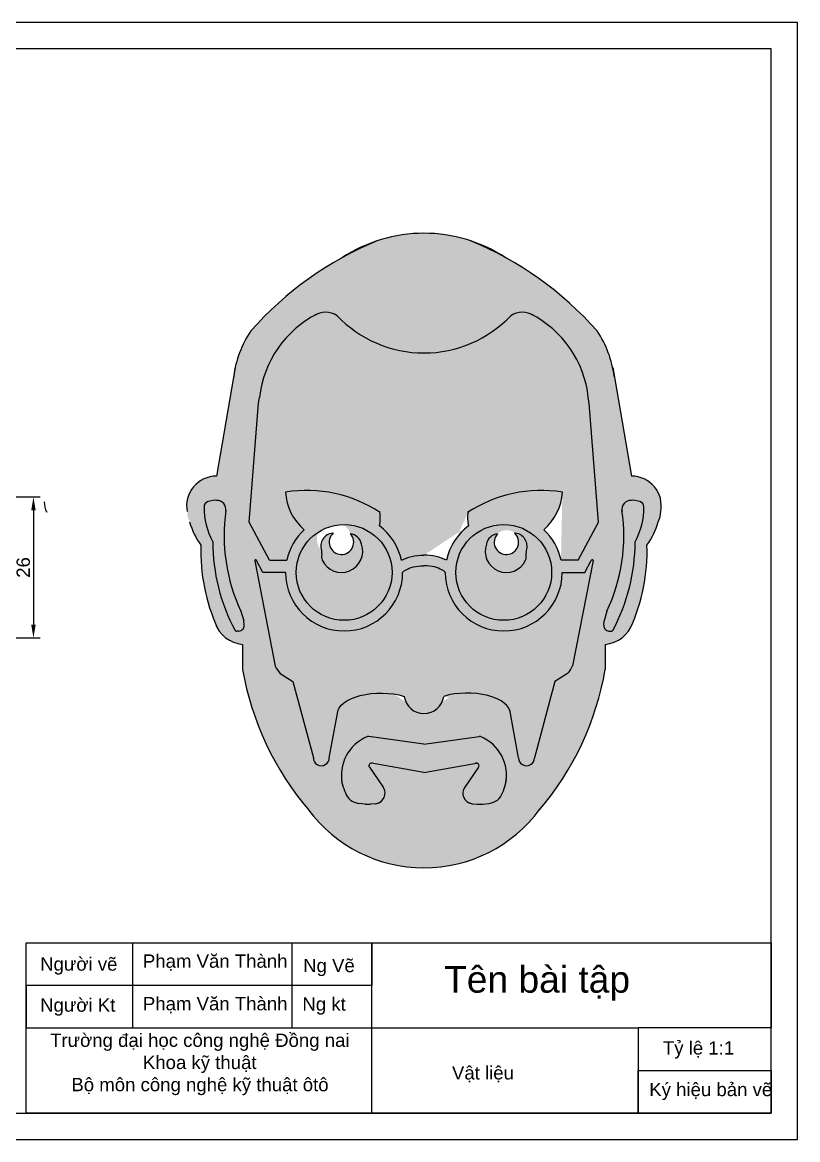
# Model space of a CAD drawing. Header units: millimetres. Extents: x 456 to 753, y 134 to 344.
# Drawn here: x 607.3 to 753, y 133.6 to 343.6 of the extents above; entities that cross this region are included whole.
import ezdxf

# ---------------------------------------------------------------- set-up
doc = ezdxf.new("R2010")
doc.units = ezdxf.units.MM
doc.styles.get("Standard").update_dxf_attribs({"font": 'arial.ttf'})
doc.dimstyles.new('ISO-25', dxfattribs={"dimtxt": 2.5, "dimasz": 2.5, "dimexe": 1.25, "dimexo": 0.625, "dimtad": 1, "dimdec": 0, "dimtxsty": 'Standard', "dimcen": 2.5, "dimclrd": 3, "dimclrt": 2, "dimadec": 0, "dimazin": 0, "dimtfac": 1, "dimtdec": 0, "dimtmove": 0, "dimatfit": 3, "dimfxl": 1, "dimarcsym": 0})

# ---------------------------------------------------------------- blocks, each defined once
blk = doc.blocks.new('*D79')
at = {"color": 0, "lineweight": -2, "transparency": 16777216}
for p, q in [((588.4885567281217, 254.4372316650888), (610.6008129274105, 254.4372316650888)), ((582.2270870884795, 227.9410733695513), (610.6008129274105, 227.9410733695513))]:
    blk.add_line(p, q, dxfattribs=at)
at = {"color": 3, "lineweight": -2, "transparency": 16777216}
blk.add_line((609.3508129274105, 251.9372316650888), (609.3508129274105, 230.4410733695513), dxfattribs=at)
at = {"color": 3, "transparency": 16777216}
for points in [[(608.9341462607439, 251.9372316650888), (609.7674795940771, 251.9372316650888), (609.3508129274105, 254.4372316650888)], [(608.9341462607439, 230.4410733695513), (609.7674795940771, 230.4410733695513), (609.3508129274105, 227.9410733695513)]]:
    blk.add_solid(points, dxfattribs=at)
at = {"layer": 'Defpoints', "color": 0, "transparency": 16777216}
for p in [(587.8635567281217, 254.4372316650888), (581.6020870884795, 227.9410733695513), (609.3508129274105, 227.9410733695513)]:
    blk.add_point(p, dxfattribs=at)
at = {"color": 2, "transparency": 16777216, "insert": (607.4493804581062, 241.1891525173205), "char_height": 2.5, "attachment_point": 5, "rotation": 90}
blk.add_mtext('26', dxfattribs=at)

msp = doc.modelspace()

# ---------------------------------------------------------------- hatches: boundary and pattern name
h = msp.add_hatch(color=250)
h.dxf.hatch_style = 1
h.paths.add_polyline_path([(674.0856904095799, 302.6357147709787, 0.1143104417637863), (650.1771734482263, 285.6338347456785, 0.0942406106343391), (647.2604218113829, 278.7536824491444), (643.7306227059416, 258.3536824491425, 0.470897701245119), (638.2309630019599, 251.6983421531245, 0.1133473597035685), (638.7059280938602, 249.7407658389766, 0.09054670129550099), (640.8229840502572, 245.3774818385082, 0.114419359954157), (643.8880068638164, 229.865689271805, 0.2534129408821649), (648.6642068844958, 226.7275197955332), (648.6642068844958, 222.0352299511546, 0.1352526355370657), (661.0859084106069, 195.585844141141, 0.2367979328988105), (682.7306227059416, 184.7260530330154, 0.2367979328988033), (704.3753370012764, 195.5858441411406, 0.1352526355370649), (716.7970385273893, 222.0352299511537), (716.7970385273893, 226.7275197955332, 0.2534129408822451), (721.5732385480678, 229.8656892718068, 0.1144193599541433), (724.638261361627, 245.3774818385077, 0.0905467012955243), (726.755317318024, 249.7407658389775, 0.1133473597034901), (727.2302824099243, 251.698342153124, 0.4708977012451337), (721.7306227059416, 258.3536824491425), (718.2008236005013, 278.7536824491444, 0.0942406106343405), (715.2840719636588, 285.6338347456785, 0.1143104417637884), (691.3755550023016, 302.6357147709791, 0.078630452617985), (682.7306227059416, 304.0036824491426, 0.0786304526179938)])
edge = h.paths.add_edge_path(flags=16)
edge.add_arc((682.7306227059416, 304.0036824491426), 22.49999999999991, 270, 316.4910539891667)
edge.add_arc((701.2200664244929, 285.1535396401277), 3.999999999999959, 57.65295825075168, 122.8699968471212, ccw=False)
edge.add_arc((693.7306227059416, 271.003704961905), 19.99999999999996, 6.185655475749172, 61.21779950786828, ccw=False)
edge.add_line((713.6141821348492, 273.1587141120244), (713.7891637130087, 272.0507989697689))
edge.add_line((713.7891637130087, 272.0507989697689), (715.5460438859436, 249.7275197955328))
edge.add_line((715.5460438859445, 249.7275197955332), (711.7306227059426, 242.5517562058608))
edge.add_line((711.7306227059416, 242.5517562058608), (708.4878974760759, 242.5517562058608))
edge.add_arc((697.7306227059416, 240.253704961905), 10.99999999999986, 12.05870278968106, 46.94932856917142)
edge.add_arc((698.7611229361737, 255.9095576238756), 10.00000000000004, 310.3804002714836, 356.8422783869985)
edge.add_arc((704.7722507544859, 230.6765345234253), 25.00000000000014, 80.85418584612368, 123.3768421829221)
edge.add_arc((697.2306227059416, 250.5037049619045), 6.29999999999999, 170.4097431825711, 193.4905126953555)
edge.add_arc((697.7306227059416, 240.2537049619045), 11.00000000000007, 127.0405038933404, 167.941297210317)
edge.add_ellipse((682.7306227059416, 240.253704961905), major_axis=(-6, 0), ratio=0.5416666666666666, start_angle=224.9988582604062, end_angle=270)
edge.add_ellipse((682.7306227059416, 240.253704961905), major_axis=(6, 0), ratio=0.5416666666666666, start_angle=90, end_angle=135.0011417395937)
edge.add_arc((667.7306227059416, 240.253704961905), 10.99999999999986, 12.05870278968091, 52.95949610665749)
edge.add_arc((668.2306227059416, 250.5037049619045), 6.3, 346.5094873046473, 369.5902568174308)
edge.add_arc((660.6889946573974, 230.6765345234253), 25.00000000000007, 56.62315781707782, 99.14581415387637)
edge.add_arc((666.7001224757096, 255.9095576238756), 10.00000000000011, 183.1577216130023, 229.6195997285168)
edge.add_arc((667.7306227059416, 240.253704961905), 10.99999999999997, 133.0506714308277, 167.9412972103178)
edge.add_line((656.9733479358083, 242.5517562058608), (653.7306227059416, 242.5517562058608))
edge.add_line((653.7306227059416, 242.5517562058608), (649.9152015259397, 249.7275197955332))
edge.add_line((649.9152015259406, 249.7275197955332), (651.6720816988754, 272.0507989697694))
edge.add_line((651.6720816988745, 272.0507989697689), (651.8470632770332, 273.1587141120249))
edge.add_arc((671.7306227059416, 271.003704961905), 19.99999999999997, 118.7822004921326, 173.8143445242503, ccw=False)
edge.add_arc((664.2411789873913, 285.1535396401277), 4.000000000000046, 57.13000315287951, 122.34704174925201, ccw=False)
edge.add_arc((682.7306227059416, 304.0036824491426), 22.49999999999991, 223.5089460108333, 270)
h.paths.add_polyline_path([(676.7306227059416, 240.253704961905, -1), (658.7306227059416, 240.253704961905, -1)], flags=16)
h.paths.add_polyline_path([(668.88492494822, 247.5368693529217, -0.3173255288813046), (671.0036999794866, 245.5818193725872, -0.9477790256864536), (663.6213341009679, 242.5294556278436, -0.11777566419796), (663.5237445277653, 243.6869924855164, -0.069819365395272), (663.4683089491664, 244.3795841234196, -0.4902668434671994), (665.6912502456198, 247.647867468479, 2.474898941138502)], flags=0)
h.paths.add_polyline_path([(706.7306227059416, 240.253704961905, -1), (688.7306227059416, 240.253704961905, -1)], flags=16)
h.paths.add_polyline_path([(696.5763204636642, 247.5368693529217, 2.479737411766769), (699.765355443802, 247.6520355411135, -0.0092625199148326), (699.8573036509351, 247.6409232605183, -0.4794488569309793), (701.9929364627169, 244.3795841234196, -0.0698193653952442), (701.937500884118, 243.6869924855164, -0.1177756641977947), (701.8399113109162, 242.529455627845, -0.9477790256867702), (694.4575454323985, 245.5818193725881, -0.3173255288811988)], flags=0)
h.paths.add_polyline_path([(645.5010358698692, 251.7937952665552, 0.1472229813393281), (648.3517757647842, 232.9874741915182), (648.8752429555316, 231.1277520410667), (648.9346666427891, 230.3185553934672, -0.4273261790860668), (647.9660911993033, 229.2457302476751), (647.5730167877782, 229.2344290009055, -0.0333435893999109), (647.3067558545117, 229.2445303216414, -0.1253963374933147), (643.0533141821597, 245.9966944237954, -0.1274978161847109), (641.4032257507843, 252.5674247196898, -0.3488559199110459), (642.1462038419759, 253.5652134567999, -0.0914880806476969), (643.7616011453802, 253.8051299716353, -0.4753260765231234)], flags=16)
edge = h.paths.add_edge_path(flags=16)
edge.add_spline(control_points=[(678.7305879500154, 240.226053033015), (678.7867833789096, 240.2999465442726), (678.8485120928171, 240.3743761973187), (679.0514619594469, 240.5509171288859), (679.1920870749418, 240.652409478038), (679.7147623049914, 240.9508558744528), (680.1996303396008, 241.1438676275711), (681.3261326142547, 241.4148954298307), (681.9664235963892, 241.4944524213524), (682.6511771691721, 241.5034441807065), (682.6909001750046, 241.5036964979354), (682.7306227059416, 241.5036824491426)], knot_values=[3.496429858652224, 3.496429858652224, 3.496429858652224, 3.496429858652224, 3.698532814790902, 3.698532814790902, 3.900635770929578, 3.900635770929578, 4.294393475558178, 4.294393475558178, 4.688151180186777, 4.688151180186777, 4.712389338059738, 4.712389338059738, 4.712389338059738, 4.712389338059738], degree=3, periodic=0)
edge.add_spline(control_points=[(682.7306227059416, 241.5036824491426), (682.7703452368778, 241.5036964979354), (682.8100682427112, 241.5034441807065), (683.4948218154941, 241.4944524213524), (684.1351127976286, 241.4148954298307), (685.2616150722824, 241.1438676275711), (685.7464831068937, 240.9508558744528), (686.2691583369415, 240.652409478038), (686.4097834524373, 240.5509171288859), (686.6127333190661, 240.3743761973187), (686.6744620329737, 240.2999465442726), (686.7306574618688, 240.226053033015)], knot_values=[3.496429858652224, 3.496429858652224, 3.496429858652224, 3.496429858652224, 3.520668016525185, 3.520668016525185, 3.914425721153784, 3.914425721153784, 4.308183425782383, 4.308183425782383, 4.51028638192106, 4.51028638192106, 4.712389338059738, 4.712389338059738, 4.712389338059738, 4.712389338059738], degree=3, periodic=0)
edge.add_arc((697.7306227059416, 240.2537049619054), 10.99999999999989, 180.1440309535856, 359.8559690464144)
edge.add_line((708.7305879500154, 240.226053033015), (712.9856785052107, 240.226053033015))
edge.add_line((712.9856785052107, 240.226053033015), (714.1820247264495, 242.476053033015))
edge.add_arc((714.3506892877112, 242.4760530330159), 0.1686645612618989, 8.691358743817545e-11, 180.0000000000966, ccw=False)
edge.add_line((714.519353848973, 242.4760530330159), (710.4956814498219, 221.7760530330156))
edge.add_line((710.4956814498219, 221.7760530330152), (707.3412168902141, 219.7275197955328))
edge.add_line((707.3412168902141, 219.7275197955332), (703.5110074441591, 205.4329835392286))
edge.add_arc((702.0110234548838, 205.4260530330148), 1.499999999999986, -180.00000000001614, 0.2647267791634249, ccw=False)
edge.add_line((700.5110234548838, 205.4260530330153), (698.8477552219647, 214.4002453492358))
edge.add_ellipse((690.8516660439473, 213.7260530330154), major_axis=(-8.121043338005165, 0), ratio=0.4750775964071238, start_angle=190.0638813541184, end_angle=302.8546575708506)
edge.add_arc((682.7306227059416, 217.4760530330154), 3.750000000000063, 270, 352.1992263590857, ccw=False)
edge.add_arc((682.7306227059416, 217.4760530330154), 3.750000000000032, 187.8007736409145, 270, ccw=False)
edge.add_ellipse((674.6095793679378, 213.7260530330154), major_axis=(8.121043338005165, 0), ratio=0.4750775964071238, start_angle=57.14534242914934, end_angle=169.9361186458816)
edge.add_line((666.6134901899204, 214.4002453492358), (664.9502219570004, 205.4260530330153))
edge.add_arc((663.4502219570004, 205.4260530330153), 1.499999999999986, 179.7352732208562, 359.99999999999676, ccw=False)
edge.add_line((661.9502379677233, 205.4329835392282), (658.1200285216692, 219.7275197955328))
edge.add_line((658.1200285216692, 219.7275197955332), (654.9655639620614, 221.7760530330156))
edge.add_line((654.9655639620614, 221.7760530330152), (650.9541730661331, 242.4128701762907))
edge.add_arc((651.110556124172, 242.476053033015), 0.1686645612618983, 56.000000000049795, 202.0000000001753, ccw=False)
edge.add_line((651.2048721498977, 242.6158822914599), (651.2792206854356, 242.476053033015))
edge.add_line((651.2792206854338, 242.476053033015), (652.4755669066717, 240.2260530330154))
edge.add_line((652.4755669066726, 240.226053033015), (656.7306574618678, 240.226053033015))
edge.add_arc((667.7306227059416, 240.2537049619077), 10.99999999999989, 180.1440309535976, 360.0661737932538)
h.paths.add_polyline_path([(721.6996442665031, 253.8051299716353, -0.0914880806476032), (723.3150415699056, 253.5652134568008, -0.3488559199097465), (724.058019661099, 252.5674247196966, -0.12749781618484), (722.4079312297254, 245.9966944237954, -0.123657868694164), (718.2682798562419, 229.4554634538981, -0.2850663990705707), (718.009313473668, 229.2309477013732), (717.4951542125809, 229.2457302476751, -0.4273261790860708), (716.5265787690951, 230.3185553934672), (716.5860024563517, 231.1277520410667), (717.1094696471, 232.9874741915182, 0.1472229813393584), (719.9602095420141, 251.7937952665593, -0.4753260765222981)], flags=16)
h.paths.add_polyline_path([(682.7306227059416, 207.9760530330154), (693.2306227059416, 209.4517317973905, -0.3376235362045572), (698.2194472327938, 201.3419425119673, -0.065569379786353), (697.9628163714151, 200.061635765871, -0.0295244518976423), (697.4907434866818, 198.8272839845636, -0.2869119329801029), (695.0021863924949, 196.8457787620528), (693.797575593112, 196.7083005810782, -0.0520013037652284), (692.760403362091, 196.6982127615051), (691.8425349684021, 196.7849169244109, -0.5752526345452156), (690.3930278311409, 199.92421810217), (692.9880989547637, 203.6254935423958, 0.7334679132782577), (692.4076901644012, 204.3823811200778), (682.7306227059416, 202.6760530330153), (672.8825451758203, 204.4125348096845, 0.6070262950219306), (672.4731464571196, 203.6254935423958), (675.0682175807424, 199.92421810217, -0.5752526345452181), (673.6187104434821, 196.7849169244109), (672.7008420497923, 196.6982127615051, -0.0520013037652241), (671.6636698187704, 196.7083005810782), (670.4590590193893, 196.8457787620528, -0.2869119329801769), (667.9705019252033, 198.8272839845645, -0.0295244518979476), (667.4984290404645, 200.0616357658851, -0.0655693797856401), (667.2417981790904, 201.3419425119678, -0.3376235362045451), (672.2306227059416, 209.4517317973905)], flags=16)
h = msp.add_hatch(color=31)
h.dxf.hatch_style = 1
edge = h.paths.add_edge_path()
edge.add_line((713.7891637130087, 272.0507989697689), (713.6141821348483, 273.1587141120249))
edge.add_arc((693.7306227059416, 271.003704961905), 19.99999999999996, 6.185655475749368, 62.99806588542251)
edge.add_arc((701.2200664244929, 285.1535396401277), 3.999999999999959, 66.56290714253939, 122.8699968471217)
edge.add_arc((682.7306227059416, 304.0036824491426), 22.49999999999993, 270, 316.4910539891665, ccw=False)
edge.add_arc((682.7306227059416, 304.0036824491426), 22.49999999999993, 223.5089460108333, 270, ccw=False)
edge.add_arc((664.2411789873913, 285.1535396401277), 4.000000000000047, 57.13000315287985, 113.437092857457)
edge.add_arc((671.7306227059416, 271.003704961905), 19.99999999999997, 117.0019341145768, 173.8143445242503)
edge.add_line((651.8470632770341, 273.1587141120244), (651.6720816988745, 272.0507989697689))
edge.add_line((651.6720816988745, 272.0507989697689), (649.9152015259397, 249.7275197955328))
edge.add_line((649.9152015259406, 249.7275197955332), (653.7306227059426, 242.5517562058608))
edge.add_line((653.7306227059416, 242.5517562058608), (656.9733479358092, 242.5517562058608))
edge.add_arc((667.7306227059416, 240.253704961905), 10.99999999999997, 133.0506714308277, 167.9412972103178, ccw=False)
edge.add_arc((666.7001224757096, 255.9095576238756), 10.00000000000011, 183.1577216130022, 229.6195997285167, ccw=False)
edge.add_arc((660.6889946573974, 230.6765345234253), 25.00000000000006, 56.62315781707781, 99.14581415387642, ccw=False)
edge.add_arc((668.2306227059416, 250.5037049619045), 6.3, -13.49051269535181, 9.590256817432078, ccw=False)
edge.add_arc((667.7306227059416, 240.253704961905), 10.99999999999986, 12.058702789680808, 52.959496106657525, ccw=False)
edge.add_ellipse((682.7306227059416, 240.253704961905), major_axis=(6, 0), ratio=0.5416666666666666, start_angle=90, end_angle=135.0011417395938, ccw=False)
edge.add_ellipse((682.7306227059416, 240.253704961905), major_axis=(-6, 0), ratio=0.5416666666666666, start_angle=224.9988582604063, end_angle=270, ccw=False)
edge.add_arc((697.7306227059416, 240.2537049619045), 11.00000000000007, 127.04050389334151, 167.9412972103171, ccw=False)
edge.add_arc((697.2306227059416, 250.5037049619045), 6.29999999999999, 170.4097431825707, 193.4905126953545, ccw=False)
edge.add_arc((704.7722507544859, 230.6765345234253), 25.00000000000014, 80.85418584612353, 123.3768421829221, ccw=False)
edge.add_arc((698.7611229361737, 255.9095576238756), 10.00000000000005, 310.3804002714836, 356.84227838699866, ccw=False)
edge.add_arc((697.7306227059416, 240.253704961905), 10.99999999999986, 12.058702789681092, 46.94932856917143, ccw=False)
edge.add_line((708.4878974760759, 242.5517562058608), (711.7306227059416, 242.5517562058608))
edge.add_line((711.7306227059416, 242.5517562058608), (715.5460438859436, 249.7275197955332))
edge.add_line((715.5460438859445, 249.7275197955332), (713.7891637130097, 272.0507989697694))
edge = h.paths.add_edge_path()
edge.add_arc((714.3506892877112, 242.4760530330159), 0.1686645612618989, 8.68943e-11, 180.0000000000965)
edge.add_line((714.1820247264495, 242.476053033015), (712.9856785052116, 240.226053033015))
edge.add_line((712.9856785052107, 240.226053033015), (708.7305879500163, 240.226053033015))
edge.add_arc((697.7306227059416, 240.2537049619054), 10.99999999999989, 180.1440309535856, 359.8559690464144, ccw=False)
edge.add_spline(control_points=[(686.7306574618688, 240.226053033015), (686.6744620329737, 240.2999465442726), (686.6127333190661, 240.3743761973187), (686.4097834524373, 240.5509171288859), (686.2691583369415, 240.652409478038), (685.7464831068937, 240.9508558744528), (685.2616150722824, 241.1438676275711), (684.1351127976286, 241.4148954298307), (683.4948218154941, 241.4944524213524), (682.8100682427112, 241.5034441807065), (682.7703452368778, 241.5036964979354), (682.7306227059416, 241.5036824491426)], knot_values=[3.496429858652224, 3.496429858652224, 3.496429858652224, 3.496429858652224, 3.698532814790902, 3.698532814790902, 3.900635770929578, 3.900635770929578, 4.294393475558178, 4.294393475558178, 4.688151180186777, 4.688151180186777, 4.712389338059738, 4.712389338059738, 4.712389338059738, 4.712389338059738], degree=3, periodic=0)
edge.add_spline(control_points=[(682.7306227059416, 241.5036824491426), (682.6909001750046, 241.5036964979354), (682.6511771691721, 241.5034441807065), (681.9664235963892, 241.4944524213524), (681.3261326142547, 241.4148954298307), (680.1996303396008, 241.1438676275711), (679.7147623049914, 240.9508558744528), (679.1920870749418, 240.652409478038), (679.0514619594469, 240.5509171288859), (678.8485120928171, 240.3743761973187), (678.7867833789096, 240.2999465442726), (678.7305879500154, 240.226053033015)], knot_values=[3.496429858652224, 3.496429858652224, 3.496429858652224, 3.496429858652224, 3.520668016525185, 3.520668016525185, 3.914425721153784, 3.914425721153784, 4.308183425782383, 4.308183425782383, 4.51028638192106, 4.51028638192106, 4.712389338059738, 4.712389338059738, 4.712389338059738, 4.712389338059738], degree=3, periodic=0)
edge.add_arc((667.7306227059416, 240.253704961905), 10.99999999999989, 180.144030953583, 359.85596904641704, ccw=False)
edge.add_line((656.7306574618688, 240.226053033015), (652.4755669066735, 240.226053033015))
edge.add_line((652.4755669066726, 240.226053033015), (651.2792206854347, 242.476053033015))
edge.add_line((651.2792206854338, 242.476053033015), (651.2048721498968, 242.6158822914599))
edge.add_arc((651.110556124172, 242.476053033015), 0.1686645612618983, 56.00000000004987, 202.0000000001753)
edge.add_line((650.9541730661331, 242.4128701762907), (654.9655639620614, 221.7760530330156))
edge.add_line((654.9655639620614, 221.7760530330152), (658.1200285216692, 219.7275197955328))
edge.add_line((658.1200285216692, 219.7275197955332), (661.9502379677233, 205.4329835392286))
edge.add_arc((663.4502219570004, 205.4260530330148), 1.499999999999986, 179.7352732208366, 360.0000000000164)
edge.add_line((664.9502219570004, 205.4260530330153), (666.4885360299322, 213.7260530330168))
edge.add_ellipse((674.6095793679378, 213.7260530330154), major_axis=(8.121043338005165, 0), ratio=0.4750775964071238, start_angle=169.9361186458816, end_angle=180, ccw=False)
edge.add_ellipse((674.6095793679378, 213.7260530330154), major_axis=(8.121043338005165, 0), ratio=0.4750775964071238, start_angle=57.14534242914942, end_angle=169.9361186458816, ccw=False)
edge.add_arc((682.7306227059416, 217.476053033015), 3.750000000000032, 187.8007736409139, 270)
edge.add_arc((682.7306227059416, 217.4760530330154), 3.750000000000062, 270, 352.1992263590857)
edge.add_ellipse((690.8516660439473, 213.7260530330154), major_axis=(-8.121043338005165, 0), ratio=0.4750775964071238, start_angle=190.0638813541184, end_angle=302.8546575708507, ccw=False)
edge.add_ellipse((690.8516660439473, 213.7260530330154), major_axis=(-8.121043338005165, 0), ratio=0.4750775964071238, start_angle=180, end_angle=190.0638813541184, ccw=False)
edge.add_line((698.9587938117456, 213.9518145127599), (700.5110234548829, 205.4260530330153))
edge.add_arc((702.0110234548838, 205.4260530330148), 1.499999999999986, 179.999999999988, 360.264726779159)
edge.add_line((703.5110074441591, 205.4329835392282), (707.3412168902141, 219.7275197955328))
edge.add_line((707.3412168902141, 219.7275197955332), (710.4956814498219, 221.7760530330156))
edge.add_line((710.4956814498219, 221.7760530330152), (714.519353848973, 242.4760530330154))
h.paths.add_polyline_path([(722.4079312297254, 245.9966944237954, 0.1290767527990509), (724.0571225771619, 252.651301848809, 0.2761014786933079), (723.484979930221, 253.5031789673549, 0.1217424907321873), (721.3432354139331, 253.7784387815395, 0.3948567180146568), (719.9450651088982, 251.8985975255259, -0.1480426693518597), (717.1094696471, 232.9874741915182), (716.5860024563517, 231.1277520410667), (716.5265787690951, 230.3185553934672, 0.4273261790860708), (717.4951542125809, 229.2457302476751), (717.888228624106, 229.2344290009055, 0.0180104315153808), (718.0322615436926, 229.235476711634, 0.165217420440684), (718.2095906023351, 229.3462395888037, 0.1245571756097001)])
h.paths.add_polyline_path([(647.4289838681889, 229.235476711634, 0.0180224741792589), (647.5731130579788, 229.2344317710813, -0.3895933798733541), (647.1929655556396, 229.4554634539036, -0.1236578686941221), (643.0533141821597, 245.9966944237954, -0.1274978161847132), (641.4032257507843, 252.5674247196903, -0.3488559199117617), (642.1462038419777, 253.5652134568008, -0.0914880806475424), (643.7616011453802, 253.8051299716353, -0.475326076522314), (645.5010358698701, 251.7937952665598, 0.1472229813393634), (648.3517757647842, 232.9874741915182), (648.8752429555316, 231.1277520410667), (648.9346666427891, 230.3185553934672, -0.4273261790860734), (647.9660911993033, 229.2457302476751), (647.5730167877782, 229.2344290009055, -0.0333435893999029), (647.3067558545117, 229.2445303216414, -0.0017119232990461), (647.1929655556414, 229.4554634538981, 0.2657047390771937)])
h.paths.add_polyline_path([(693.3640852190838, 209.3988534613745, 0.0649957131824277), (693.1076548901192, 209.4344497979127), (682.7306227059416, 207.9760530330154), (672.3535905217659, 209.4344497979127, 0.0649957131819067), (672.0971601928031, 209.3988534613754, 0.3647429325941775), (667.3828768582343, 200.4515693883595, 0.0386135558577106), (667.9705019252042, 198.827283984564, 0.2869119329801422), (670.4590590193902, 196.8457787620528), (671.6636698187704, 196.7083005810782, 0.0520013037652259), (672.7008420497923, 196.6982127615051), (673.6187104434821, 196.7849169244109, 0.5752526345452127), (675.0682175807424, 199.92421810217), (672.4731464571196, 203.6254935423958, -0.6070262950219768), (672.8825451758203, 204.4125348096845), (682.7306227059416, 202.6760530330153), (692.4076901644012, 204.3823811200778, -0.7334679132783308), (692.9880989547637, 203.6254935423958), (690.3930278311409, 199.92421810217, 0.5752526345452246), (691.8425349684021, 196.7849169244109), (692.760403362091, 196.6982127615051, 0.0520013037652273), (693.797575593112, 196.7083005810782), (695.0021863924949, 196.8457787620528, 0.2869119329803135), (697.4907434866818, 198.8272839845658, 0.0386135558577176), (698.0783685536517, 200.4515693883613, 0.3647429325940285)])
h = msp.add_hatch(color=0)
h.dxf.hatch_style = 1
h.paths.add_polyline_path([(676.7306227059416, 240.253704961905, 1), (658.7306227059416, 240.253704961905, 1)])
h.paths.add_polyline_path([(663.6213341009698, 242.5294556278441, 0.947779025686946), (671.0036999794866, 245.5818193725886, 0.3173255288812343), (668.88492494822, 247.5368693529217, 1.25392470111465), (663.4683089491664, 244.3795841234196, 0.1925257438994421)])
h.paths.add_polyline_path([(706.7306227059416, 240.253704961905, 1), (688.7306227059416, 240.253704961905, 1)])
h.paths.add_polyline_path([(696.5763204636642, 247.5368693529217, -0.3742378518702315), (699.8573036509351, 247.6409232605183, -2.382987065912553)], flags=16)
h = msp.add_hatch(color=1)
h.dxf.hatch_style = 1
h.paths.add_polyline_path([(671.0036999794866, 245.5818193725868, 0.3173255288813736), (668.88492494822, 247.5368693529217, -2.474898941138409), (665.6912502456198, 247.6478674684795, 0.4902668434672503), (663.4683089491664, 244.3795841234196, 0.0698193653952714), (663.5237445277653, 243.6869924855164, 0.1177756641979434), (663.6213341009679, 242.5294556278436, 0.947779025686366)])
h.paths.add_polyline_path([(701.937500884118, 243.6869924855164, 0.0698193653952531), (701.9929364627169, 244.3795841234196, 0.4794488569310066), (699.8573036509351, 247.6409232605183, 0.009262519914786998), (699.765355443802, 247.6520355411135, -2.479737411766792), (696.5763204636642, 247.5368693529217, 0.317325528881203), (694.4575454323985, 245.5818193725881, 0.9477790256866508), (701.8399113109153, 242.5294556278441, 0.1177756641979011)])

# ---------------------------------------------------------------- linework, layer by layer
for p, q in [((752.9549683833125, 343.6449863033619), (455.9549683833125, 343.6449863033619)), ((752.9549683833125, 133.6449863033619), (752.9549683833125, 343.6449863033619)), ((747.9549683833125, 338.6449863033619), (460.9549683833125, 338.6449863033619)), ((747.9549683833125, 138.6449863033619), (747.9549683833125, 338.6449863033619)), ((647.2604218113829, 278.7536824491426), (643.7306227059416, 258.3536824491425)), ((718.2008236005013, 278.7536824491426), (721.7306227059416, 258.3536824491425)), ((651.6720816988745, 272.0507989697689), (651.8470632770341, 273.1587141120217)), ((713.7891637130087, 272.0507989697689), (713.6141821348492, 273.1587141120217)), ((649.9152015259406, 249.7275197955332), (651.6720816988745, 272.0507989697689)), ((715.5460438859445, 249.7275197955332), (713.7891637130087, 272.0507989697689)), ((653.7306227059416, 242.5517562058608), (649.9152015259406, 249.7275197955332)), ((711.7306227059416, 242.5517562058608), (715.5460438859445, 249.7275197955332)), ((640.822093139358, 245.3499725596312), (640.822093139358, 245.378697909633)), ((724.6391522725271, 245.3499725596312), (724.6391522725271, 245.378697909633)), ((650.954173066134, 242.4128701762893), (654.7952844796437, 222.6520650281254)), ((651.2792206854338, 242.476053033015), (651.2048721498977, 242.6158822914599)), ((652.4755669066726, 240.226053033015), (651.2792206854338, 242.476053033015)), ((653.7306227059416, 242.5517562058608), (656.9733479358083, 242.5517562058608)), ((711.7306227059416, 242.5517562058608), (708.4878974760759, 242.5517562058608)), ((714.519353848973, 242.4760530330163), (710.6722746996738, 222.6845465457313)), ((712.9856785052107, 240.226053033015), (714.1820247264495, 242.476053033015)), ((714.1820247264495, 242.476053033015), (714.2563732619874, 242.6158822914599)), ((656.7306574618688, 240.226053033015), (652.4755669066726, 240.226053033015)), ((708.7305879500154, 240.226053033015), (712.9856785052107, 240.226053033015)), ((648.3517757647842, 232.9874741915182), (648.8752429555316, 231.1277520410649)), ((648.9346666427891, 230.3185553934672), (648.8752429555316, 231.1277520410631)), ((716.5265787690951, 230.3185553934672), (716.5860024563517, 231.1277520410631)), ((717.1094696471, 232.9874741915182), (716.5860024563517, 231.1277520410649)), ((647.9660911993033, 229.2457302476751), (647.5730167877782, 229.2344290009055)), ((717.4951542125809, 229.2457302476751), (717.888228624106, 229.2344290009055)), ((648.6642068844958, 226.7275197955332), (648.6642068844958, 222.0352299511537)), ((716.7970385273893, 226.7275197955332), (716.7970385273893, 222.0352299511537)), ((655.7174457841666, 221.2877752685531), (658.1200285216692, 219.7275197955332)), ((709.7233569778691, 221.2744996565166), (707.3412168902141, 219.7275197955332)), ((658.1200285216692, 219.7275197955332), (661.9502379677233, 205.4329835392286)), ((707.3412168902141, 219.7275197955332), (703.5091504206175, 205.4260530330153)), ((664.9502219570004, 205.4260530330153), (666.6134901899204, 214.4002453492367)), ((700.5110234548838, 205.4260530330153), (698.8477552219647, 214.4002453492367)), ((682.7306227059416, 207.9760530330154), (672.3535905217659, 209.4344497979127)), ((682.7306227059416, 207.9760530330154), (693.1076548901192, 209.4344497979127)), ((682.7306227059416, 202.6760530330153), (672.8825451758203, 204.4125348096845)), ((682.7306227059416, 202.6760530330153), (692.5787002360639, 204.4125348096845)), ((672.4731464571196, 203.6254935423958), (675.0682175807424, 199.92421810217)), ((692.9880989547637, 203.6254935423958), (690.3930278311409, 199.92421810217)), ((671.6636698187704, 196.7083005810782), (670.4590590193902, 196.8457787620528)), ((673.6187104434821, 196.7849169244109), (672.7008420497923, 196.6982127615051)), ((691.8425349684021, 196.7849169244109), (692.760403362091, 196.6982127615051)), ((693.797575593112, 196.7083005810782), (695.0021863924949, 196.8457787620528)), ((460.9549683833125, 138.6449863033619), (747.9549683833125, 138.6449863033619)), ((455.9549683833125, 133.6449863033619), (752.9549683833125, 133.6449863033619))]:
    msp.add_line(p, q)
at = {"color": 3}
for p, q in [((607.9549683833125, 162.6449863033619), (607.9549683833125, 170.6449863033619)), ((747.9549683833125, 170.6449863033619), (747.9549683833125, 154.6449863033619)), ((607.9549683833125, 154.6449863033619), (607.9549683833125, 162.6449863033619)), ((607.9549683833125, 162.6449863033619), (607.9549683833125, 154.6449863033619)), ((607.9549683833125, 138.6449863033619), (607.9549683833125, 154.6449863033619)), ((747.9549683833125, 146.6449863033619), (747.9549683833125, 138.6449863033619)), ((747.9549683833125, 138.6449863033619), (607.9549683833125, 138.6449863033619)), ((747.9549683833125, 138.6449863033619), (672.9549683833125, 138.6449863033619))]:
    msp.add_line(p, q, dxfattribs=at)
at = {"color": 1}
for p, q in [((607.9549683833125, 162.6449863033619), (607.9549683833125, 170.6449863033619)), ((607.9549683833125, 170.6449863033619), (747.9549683833125, 170.6449863033619)), ((607.9549683833125, 170.6449863033619), (627.9549683833125, 170.6449863033619)), ((627.9549683833125, 170.6449863033619), (627.9549683833125, 154.6449863033619)), ((657.9549683833125, 154.6449863033619), (657.9549683833125, 170.6449863033619)), ((672.9549683833125, 138.6449863033619), (672.9549683833125, 170.6449863033619)), ((672.9549683833125, 170.6449863033619), (672.9549683833125, 162.6449863033619)), ((607.9549683833125, 154.6449863033619), (607.9549683833125, 162.6449863033619)), ((672.9549683833125, 162.6449863033619), (607.9549683833125, 162.6449863033619)), ((607.9549683833125, 162.6449863033619), (607.9549683833125, 154.6449863033619)), ((607.9549683833125, 138.6449863033619), (607.9549683833125, 154.6449863033619)), ((607.9549683833125, 154.6449863033619), (672.9549683833125, 154.6449863033619)), ((627.9549683833125, 154.6449863033619), (657.9549683833125, 154.6449863033619)), ((672.9549683833125, 154.6449863033619), (722.9549683833125, 154.6449863033619)), ((747.9549683833125, 154.6449863033619), (722.9549683833125, 154.6449863033619)), ((722.9549683833125, 154.6449863033619), (722.9549683833125, 138.6449863033619)), ((722.9549683833125, 138.6449863033619), (722.9549683833125, 146.6449863033619)), ((722.9549683833125, 146.6449863033619), (747.9549683833125, 146.6449863033619))]:
    msp.add_line(p, q, dxfattribs=at)
for centre in [(667.7306227059416, 240.253704961905), (697.7306227059416, 240.253704961905)]:
    msp.add_circle(centre, 9)
for centre, radius, start, end in [((698.8291261414724, 242.5294556278436), 65, 112.375081245968, 138.4598822922979), ((682.7306227059416, 276.0036824491426), 28, 90, 123.3841112293299), ((682.7306227059416, 276.0036824491426), 28, 56.61588877067006, 90), ((666.6321192704108, 242.5294556278436), 65, 41.54011770770212, 67.62491875403202), ((671.7306227059416, 271.003704961905), 20, 117.0019341145726, 173.8143445242516), ((664.2411789873913, 285.1535396401277), 4, 57.13000315290233, 122.347041749268), ((682.7306227059416, 304.0036824491426), 22.5, 223.5089460108383, 270), ((682.7306227059416, 304.0036824491426), 22.5, 270, 316.4910539891617), ((701.2200664244929, 285.1535396401277), 4, 57.65295825073205, 122.8699968470977), ((693.7306227059416, 271.003704961905), 20, 6.185655475748386, 62.99806588542737), ((666.8082592863002, 274.5249651431213), 20, 146.2587339763423, 172.5732005890968), ((698.652986125584, 274.5249651431213), 20, 7.426799410903235, 33.74126602365771), ((643.7306227059416, 252.7536824491426), 5.599999999999999, 90, 190.8625532204535), ((721.7306227059416, 252.7536824491426), 5.599999999999999, 349.1374467795465, 90), ((660.6889946573974, 230.6765345234257), 25, 56.41714697439836, 99.14581415385834), ((666.7001224757096, 255.9095576238756), 10, 183.1577216130033, 229.619599728538), ((704.7722507544859, 230.6765345234257), 25, 80.85418584614166, 123.5828530256016), ((698.7611229361737, 255.9095576238756), 10, 310.380400271479, 356.8422783869967), ((615.8629397159566, 253.5922360231611), 4.5, 180.7046322949201, 206.5715345267188), ((642.4027372448545, 252.5986780910698), 1, 104.864465488268, 181.7909779195725), ((654.9028370962878, 252.4649868342813), 13.5, 179.559499557559, 208.6287772394647), ((643.6040101235221, 249.3078902548946), 4.5, 83.4412355470686, 111.2059281382974), ((643.8124574569119, 252.0912983625221), 1.714585999248027, 350.0078598985632, 91.69969860835515), ((721.6487879549732, 252.0912983625221), 1.714585999248027, 88.30030139164485, 189.9921401014368), ((721.8572352883612, 249.3078902548946), 4.5, 68.79407186170262, 96.55876445293138), ((710.5584083155973, 252.4649868342813), 13.5, 331.3712227605131, 0.4405004424410344), ((723.0585081670306, 252.5986780910698), 1, 358.2090220804271, 75.135534511732), ((678.1693226901534, 247.1265652285479), 33, 171.68547562672, 205.3696965638763), ((668.2306227059416, 250.503704961905), 6.299999999999999, 346.5094873046403, 9.59025681743511), ((697.2306227059416, 250.503704961905), 6.299999999999999, 170.4097431825649, 193.4905126953597), ((687.2919227217317, 247.1265652285479), 33, 334.6303034361238, 8.314524373279985), ((722.7306227059416, 251.7536824491426), 4.5, 333.4284654732812, 359.2953677050799), ((651.7127398297707, 253.3564052660486), 13.5, 195.5348910670603, 216.2238331738063), ((667.7306227059416, 240.253704961905), 11, 133.050671430825, 167.9412972103278), ((667.7306227059416, 240.253704961905), 11, 12.05870278969718, 52.95949610668058), ((697.7306227059416, 240.253704961905), 11, 127.0405038933194, 167.9412972103278), ((697.7306227059416, 240.253704961905), 11, 12.05870278967221, 46.94932856917499), ((713.7485055821144, 253.3564052660486), 13.5, 323.7761668261937, 344.4651089329398), ((678.0533018108526, 245.9672666932597), 35, 179.9518261440033, 208.3519595769173), ((665.8457807744126, 245.1526479759955), 2.5, 95.55122283467358, 198.0125642049335), ((667.2306227059416, 245.9389694526799), 2.299999999999999, 131.857102736521, 44.00642946668402), ((665.9498160894946, 245.1649646686083), 2.5, 95.82961106647178, 97.95236355625435), ((668.5591534535733, 245.0581856431122), 2.5, 12.09032739911041, 82.51257463628983), ((667.2306227059416, 244.253704961905), 4, 43.00135182061891, 44.4852141752383), ((696.9020919583108, 245.0581856431122), 2.5, 97.48742536376278, 167.9096726008896), ((698.2306227059416, 244.253704961905), 4, 135.5147858247617, 136.9986481794537), ((698.2306227059416, 245.9389694526799), 2.299999999999999, 135.993570533316, 48.14289726347902), ((699.5114293223887, 245.1649646686083), 2.5, 82.04763644374566, 84.17038893352822), ((699.6154646374707, 245.1526479759955), 2.5, 341.9874357950421, 84.44877716532645), ((687.4079436010325, 245.9672666932597), 35, 331.6480404230828, 0.04817385597064244), ((675.8041955788503, 244.2308171134314), 34.99999999999917, 178.1676052612047, 204.2319893305335), ((665.9638786990909, 244.2308171134318), 2.5, 176.5884958650624, 192.5639905710675), ((665.9955367726016, 243.3125020338825), 2.5, 171.3848848817992, 198.2533034816246), ((667.2306227059416, 244.253704961905), 4, 205.5349974023077, 19.39194975153974), ((698.2306227059416, 244.253704961905), 4, 160.6080502484603, 334.4650025976924), ((699.4657086392817, 243.3125020338825), 2.5, 341.7466965183754, 8.615115118200777), ((699.4973667127933, 244.2308171134318), 2.5, 347.4360094289325, 3.411504134937561), ((689.6570498330329, 244.2308171134314), 34.99999999999917, 335.7680106694665, 1.832394738795303), ((651.110556124172, 242.476053033015), 0.1686645612619486, 55.99999999993945, 202.0000000003432), ((714.3506892877112, 242.476053033015), 0.1686645612619486, 337.9999999996568, 124.0000000000606), ((667.7306227059416, 240.253704961905), 11, 180.1440309535757, 359.8559690463983), ((697.7306227059416, 240.253704961905), 11, 180.1440309535757, 359.8559690463983), ((649.1731985996357, 232.7058914328536), 6, 198.549326769468, 265.133638444308), ((647.5033460421346, 229.5518605055404), 0.3250052891262385, 219.2473452880194, 256.7733924315175), ((647.5155387203022, 231.233602898234), 2, 267.5196114595674, 271.6468520915358), ((647.9373521655652, 230.2453171963393), 1, 271.6468520915358, 4.200000000014945), ((717.5238932463199, 230.2453171963393), 1, 175.799999999985, 268.3531479084642), ((716.2880468122476, 232.7058914328536), 6, 274.866361555692, 341.4506732305321), ((717.945706691582, 231.233602898234), 2, 268.3531479084642, 272.4803885404326), ((717.9578993697505, 229.5518605055404), 0.3250052891262385, 283.2266075684823, 320.7526547119805), ((659.3422746286042, 224.7316997521229), 5, 204.5777041842477, 223.5339997175878), ((706.1100218834654, 224.7304813543187), 5, 316.2751157279897, 335.8462287641678), ((702.8695751066825, 231.3507039539709), 55, 189.7513226283595, 220.5619752657099), ((662.5916703052026, 231.3507039539709), 55, 319.4380247342901, 350.2486773716401), ((682.7306227059416, 217.476053033015), 3.75, 187.800773640923, 270), ((682.7306227059416, 217.476053033015), 3.75, 270, 352.199226359077), ((675.0567497820894, 202.1238498773087), 7.853970186166398, 112.1372900186519, 192.2936250561192), ((672.3617149715355, 208.4344828017997), 1, 90.46550180380054, 105.3404993633426), ((693.0995304403496, 208.4344828017997), 1, 74.65950063660004, 89.53449819619946), ((690.4044956297948, 202.1238498773087), 7.853970186166398, 347.7063749438809, 67.86270998134809), ((663.4502219570004, 205.4260530330153), 1.5, 179.7352732208225, 0), ((672.8825451758203, 203.9125348096845), 0.5, 69.99999999995164, 215.0354068202564), ((692.5787002360639, 203.9125348096845), 0.5, 324.9645931797218, 110.0000000000484), ((702.0110234548838, 205.4260530330153), 1.5, 180, 0.2647267791774645), ((672.2306227059416, 201.6760530330153), 5, 183.8314795480151, 198.8373938625844), ((678.177299523034, 203.4382798419592), 11.2, 195.4662423702501, 204.3114231727003), ((673.4306227059424, 198.7760530330152), 1.999999999999996, 275.3962911506127, 35.0354068202782), ((692.0306227059427, 198.7760530330152), 1.999999999999996, 144.9645931797218, 264.603708849335), ((687.2839458888493, 203.4382798419592), 11.2, 335.6885768272997, 344.5337576297499), ((693.2306227059416, 201.6760530330153), 5, 341.1626061374156, 356.1685204519588), ((670.7992307516924, 199.8264302332154), 3, 199.4539270158977, 263.4891952830233), ((673.4306227059424, 198.7760530330152), 2, 275.3962911506127, 319.8350827188957), ((692.0306227059427, 198.7760530330152), 2, 220.1649172811043, 264.603708849335), ((694.6620146601927, 199.8264302332154), 3, 276.5108047169767, 340.5460729841023), ((682.7306227059416, 211.7260530330154), 26.99999999999972, 216.396325664674, 270), ((672.2306227059416, 201.6760530330153), 5, 263.4891952830233, 275.3962911506127), ((682.7306227059416, 211.7260530330154), 26.99999999999972, 270, 323.6036743353471), ((693.2306227059416, 201.6760530330153), 5, 264.603708849335, 276.5108047169767)]:
    msp.add_arc(centre, radius, start, end)
at = {"extrusion": (0, 0, -1)}
for centre, major_axis, ratio, start_param, end_param in [((682.7306227059416, 240.253704961905), (6, 0), 0.5416666666666666, 3.92697088987213, 4.712388980384689), ((674.6095793679378, 213.7260530330154), (8.121043338005165, 0), 0.4750775964071238, 3.141592653589793, 5.285810929611316)]:
    msp.add_ellipse(centre, major_axis=major_axis, ratio=ratio, start_param=start_param, end_param=end_param, dxfattribs=at)
for centre, major_axis, ratio, start_param, end_param in [((682.7306227059416, 240.253704961905), (-6, 0), 0.5416666666666666, 3.92697088987213, 4.712388980384689), ((690.8516660439473, 213.7260530330154), (-8.121043338005165, 0), 0.4750775964071238, 3.141592653589793, 5.285810929611316)]:
    msp.add_ellipse(centre, major_axis=major_axis, ratio=ratio, start_param=start_param, end_param=end_param)
for points in [[(678.7305879500154, 240.226053033015), (678.7867833789096, 240.2999465442726), (678.8485120928171, 240.3743761973187), (679.0514619594469, 240.5509171288859), (679.1920870749418, 240.652409478038), (679.7147623049914, 240.9508558744528), (680.1996303396008, 241.1438676275711), (681.3261326142547, 241.4148954298307), (681.9664235963892, 241.4944524213524), (682.6511771691721, 241.5034441807065), (682.6909001750046, 241.5036964979354), (682.7306227059416, 241.5036824491426)], [(686.7306574618688, 240.226053033015), (686.6744620329737, 240.2999465442726), (686.6127333190661, 240.3743761973187), (686.4097834524373, 240.5509171288859), (686.2691583369415, 240.652409478038), (685.7464831068937, 240.9508558744528), (685.2616150722824, 241.1438676275711), (684.1351127976286, 241.4148954298307), (683.4948218154941, 241.4944524213524), (682.8100682427112, 241.5034441807065), (682.7703452368778, 241.5036964979354), (682.7306227059416, 241.5036824491426)]]:
    msp.add_open_spline(points, degree=3, knots=[3.496429858652224, 3.496429858652224, 3.496429858652224, 3.496429858652224, 3.698532814790902, 3.698532814790902, 3.900635770929578, 3.900635770929578, 4.294393475558178, 4.294393475558178, 4.688151180186777, 4.688151180186777, 4.712389338059738, 4.712389338059738, 4.712389338059738, 4.712389338059738])

# ---------------------------------------------------------------- texts
at = {"color": 2, "attachment_point": 1}
for s, width, insert, char_height in [('Người vẽ', 20, (610.6078315010113, 167.905247736721), 2.5), ('Phạm Văn Thành', 29.79441849625346, (629.9165471928513, 168.453748697035), 2.5), ('\\A1;Ng Vẽ', 20, (660.0281441475029, 167.6263059379301), 2.5), ('Tên bài tập', 68.05251326506823, (686.5200827367903, 166.2724405872892), 5), ('Người Kt', 20, (610.6078315010113, 160.1931783548704), 2.5), ('Phạm Văn Thành', 29.79441849625346, (629.9165471928513, 160.453748697035), 2.5), ('\\A1;Ng kt', 20, (659.8925440628807, 160.381873563311), 2.5), ('\\pi4.5217;Trường đại học công nghệ Đồng nai\\P\\pi21.962;Khoa kỹ thuật\\P\\pi8.5198;Bộ môn công nghệ kỹ thuật ôtô', 65, (607.9549683833125, 153.5815158005267), 2.5), ('Tỷ lệ 1:1', 20, (727.6385523651304, 152.1343702380261), 2.5), ('Vật liệu', 20, (687.9950377169419, 147.4547200181386), 2.5), ('Ký hiệu bản vẽ', 30, (725.0740314921518, 144.3194504302026), 2.5)]:
    msp.add_mtext_dynamic_manual_height_columns(s, width=width, gutter_width=12.5, heights=[0], dxfattribs=dict(at, insert=insert, char_height=char_height))

# ---------------------------------------------------------------- dimensions: what is measured, and where the dimension line sits
dim = msp.add_linear_dim(base=(609.3508129274105, 227.9410733695513), p1=(587.8635567281217, 254.4372316650888), p2=(581.6020870884795, 227.9410733695513), angle=90, dimstyle='ISO-25')
dim.commit()
dim.dimension.update_dxf_attribs({"geometry": '*D79', "text_midpoint": (609.3508129274105, 241.1891525173205), "dimtype": 160})

doc.saveas('drawing.dxf')
